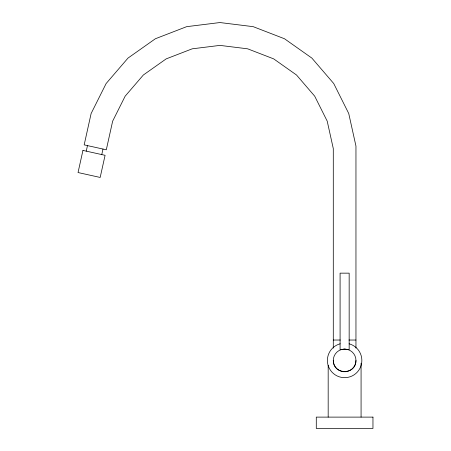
<?xml version="1.0" encoding="UTF-8"?>
<svg xmlns="http://www.w3.org/2000/svg" width="451" height="451" viewBox="0 0 451 451"><rect width="100%" height="100%" fill="white"/><g stroke="black" fill="none" stroke-linecap="round" stroke-linejoin="round"><path stroke-width="0.68" d="M355.957 360.439A11.337 11.337 0 0 1 338.955 370.254A11.337 11.337 0 0 1 338.955 350.619A11.337 11.337 0 0 1 355.957 360.439C356.11 375.153 333.137 375.153 333.289 360.439M86.259 151.141L87.488 145.611M101.768 154.58L102.991 149.044M333.289 340.031L340.325 340.031M348.922 340.031L355.957 340.031M361.076 363.235L361.076 417.113M355.957 348.104L355.957 146.085L348.736 113.505L333.729 83.525L311.872 58.094L284.485 38.752L253.208 26.665L219.93 22.55L186.658 26.665L155.381 38.752L127.994 58.094L106.137 83.525L91.125 113.505L84.174 144.872L106.306 149.783L112.654 121.15L125.152 96.176L143.356 74.996L166.171 58.889L192.216 48.821L219.93 45.393L247.65 48.821L273.695 58.889L296.504 74.996L314.708 96.176L327.212 121.15L333.289 148.571L333.289 348.104M328.176 365.333L328.176 417.113M349.085 343.792A17.228 17.228 0 0 1 358.737 370.322A17.228 17.228 0 0 1 330.51 370.322A17.228 17.228 0 0 1 340.167 343.792M82.945 150.409L78.04 172.541L100.173 177.446L105.083 155.313L82.945 150.409M344.626 349.102L340.088 349.7L340.088 273.154L349.159 273.154L349.159 349.7L344.626 349.102M372.96 417.113L316.286 417.113L316.286 428.45L372.96 428.45L372.96 417.113"/></g></svg>
